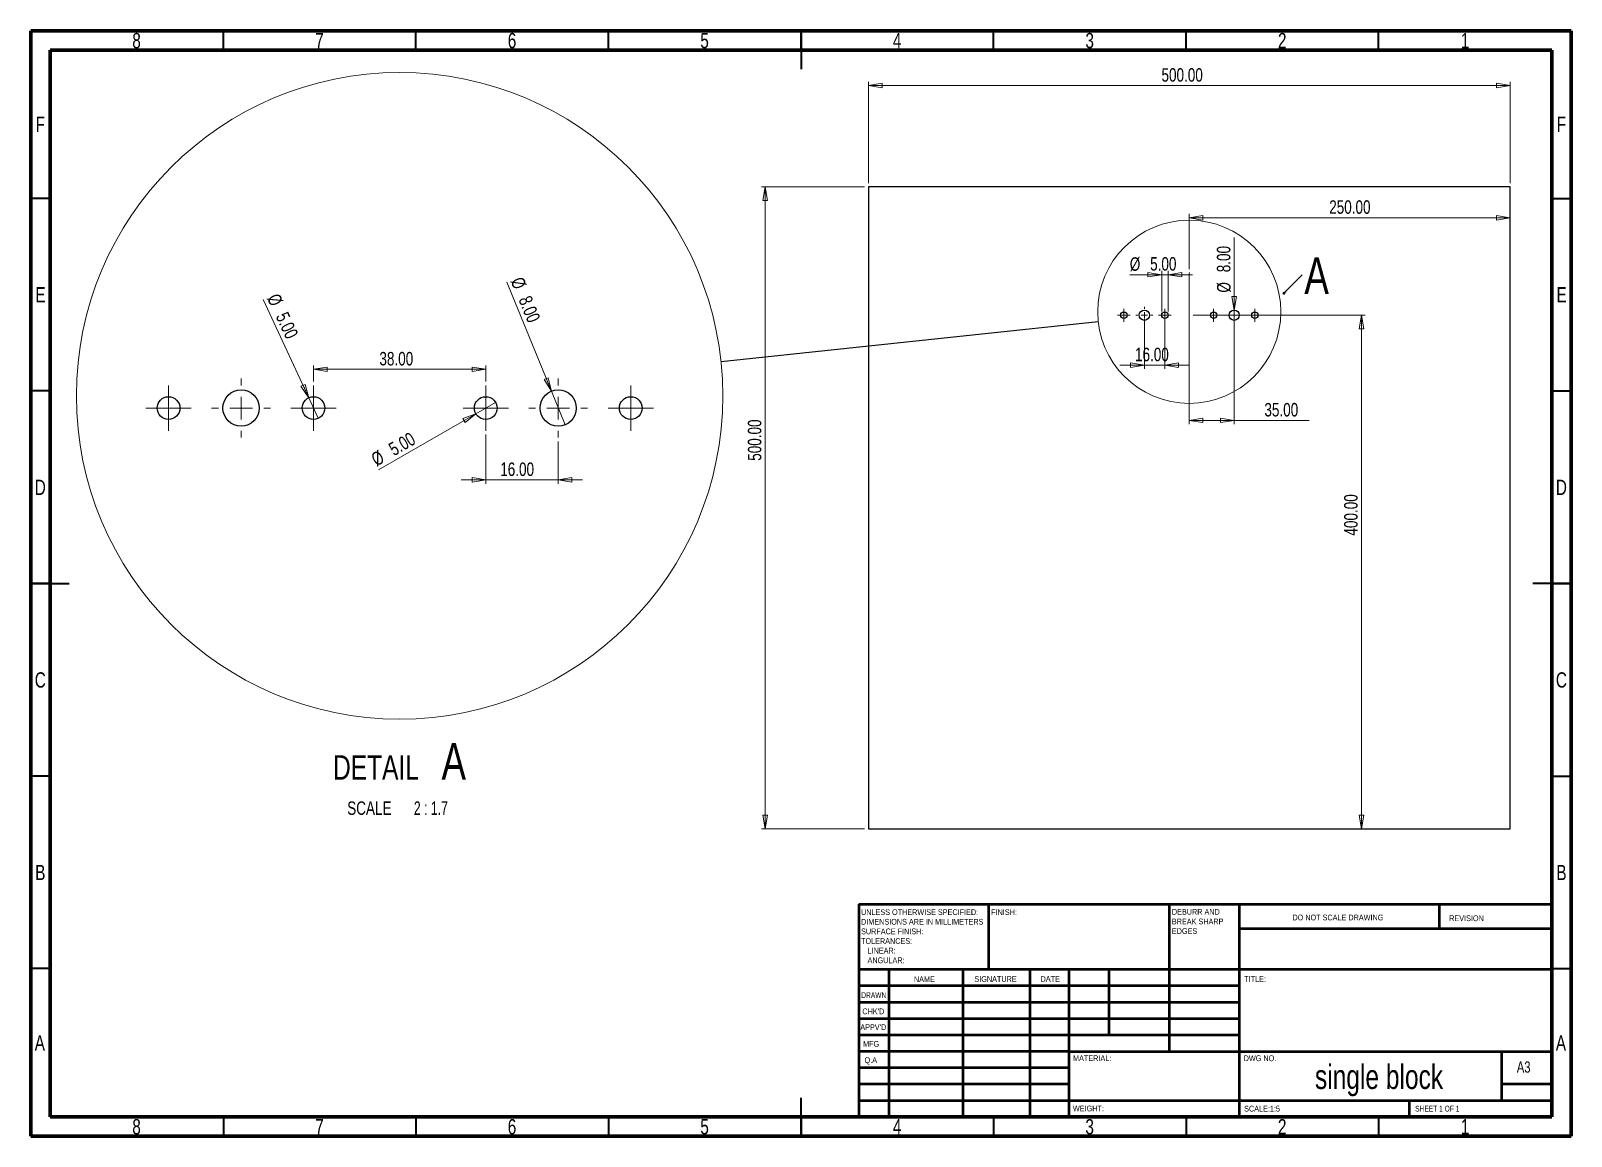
# Model space of a CAD drawing. Header units: millimetres. Extents: x 15 to 415, y 5 to 292.
import ezdxf

# ---------------------------------------------------------------- set-up
doc = ezdxf.new("R2010")
doc.units = ezdxf.units.MM
doc.header["$PDSIZE"] = -1
doc.styles.add('SLDTEXTSTYLE0', font='TXT', dxfattribs={"width": 0.75})
doc.styles.add('SLDTEXTSTYLE1', font='TXT', dxfattribs={"width": 0.686449})
doc.styles.add('SLDTEXTSTYLE2', font='TXT', dxfattribs={"width": 0.6875})
doc.styles.add('SLDTEXTSTYLE3', font='TXT', dxfattribs={"width": 0.678571})
doc.dimstyles.new('SLDDIMSTYLE0', dxfattribs={"dimtxt": 3.5, "dimasz": 3.556, "dimexe": 0, "dimexo": 0.0625, "dimgap": 0.875, "dimtad": 1, "dimlfac": 3, "dimrnd": 1e-09, "dimzin": 4, "dimdsep": 46, "dimtxsty": 'SLDTEXTSTYLE0', "dimblk1": 'CLOSED', "dimblk2": 'CLOSED', "dimsah": 1, "dimcen": 0.09, "dimadec": 0, "dimazin": 1, "dimtfac": 1, "dimtofl": 0, "dimtmove": 0, "dimatfit": 3, "dimldrblk": 'CLOSED', "dimfxl": 0, "dimfrac": 2, "dimtolj": 1, "dimtzin": 12, "dimarcsym": 0})
doc.dimstyles.new('SLDDIMSTYLE1', dxfattribs={"dimtxt": 3.5, "dimasz": 3.556, "dimexe": 0, "dimexo": 0.0625, "dimgap": 0.875, "dimtad": 1, "dimlfac": 3, "dimrnd": 1e-09, "dimzin": 4, "dimdsep": 46, "dimtxsty": 'SLDTEXTSTYLE0', "dimblk1": 'NONE', "dimblk2": 'CLOSED', "dimsah": 1, "dimcen": 0, "dimadec": 0, "dimazin": 1, "dimtfac": 1, "dimtmove": 0, "dimatfit": 3, "dimldrblk": 'NONE', "dimfxl": 0, "dimfrac": 2, "dimtolj": 1, "dimtzin": 12, "dimarcsym": 0})
doc.dimstyles.new('SLDDIMSTYLE2', dxfattribs={"dimtxt": 3.5, "dimasz": 3.556, "dimexe": 0, "dimexo": 0.0625, "dimgap": 0.875, "dimtad": 1, "dimlfac": 3, "dimrnd": 1e-09, "dimzin": 4, "dimdsep": 46, "dimtxsty": 'SLDTEXTSTYLE0', "dimblk1": 'CLOSED', "dimblk2": 'CLOSED', "dimsah": 1, "dimcen": 0.09, "dimadec": 0, "dimazin": 1, "dimtfac": 1, "dimtmove": 0, "dimatfit": 0, "dimldrblk": 'CLOSED', "dimfxl": 0, "dimfrac": 2, "dimtolj": 1, "dimtzin": 12, "dimarcsym": 0})
doc.dimstyles.new('SLDDIMSTYLE3', dxfattribs={"dimtxt": 0.18, "dimasz": 3.556, "dimexe": 0, "dimexo": 0.0625, "dimgap": 0, "dimtad": 0, "dimtih": 1, "dimtoh": 1, "dimdec": 0, "dimrnd": 1e-09, "dimzin": 0, "dimdsep": 46, "dimtxsty": 'Standard', "dimblk1": 'NONE', "dimblk2": 'NONE', "dimsah": 1, "dimcen": 0.09, "dimadec": 0, "dimazin": 0, "dimtfac": 3.556, "dimtdec": 0, "dimtofl": 0, "dimtmove": 0, "dimatfit": 3, "dimldrblk": 'NONE', "dimfxl": 0, "dimfrac": 2, "dimtolj": 1, "dimtzin": 0, "dimarcsym": 0})
doc.dimstyles.new('SLDDIMSTYLE4', dxfattribs={"dimtxt": 3.5, "dimasz": 3.556, "dimexe": 0, "dimexo": 0.0625, "dimgap": 0.875, "dimtad": 1, "dimlfac": 0.85, "dimrnd": 1e-09, "dimzin": 4, "dimdsep": 46, "dimtxsty": 'SLDTEXTSTYLE0', "dimblk1": 'NONE', "dimblk2": 'CLOSED', "dimsah": 1, "dimcen": 0, "dimadec": 0, "dimazin": 1, "dimtfac": 1, "dimtmove": 0, "dimatfit": 3, "dimldrblk": 'NONE', "dimfxl": 0, "dimfrac": 2, "dimtolj": 1, "dimtzin": 12, "dimarcsym": 0})
doc.dimstyles.new('SLDDIMSTYLE5', dxfattribs={"dimtxt": 3.5, "dimasz": 3.556, "dimexe": 0, "dimexo": 0.0625, "dimgap": 0.875, "dimtad": 1, "dimlfac": 0.85, "dimrnd": 1e-09, "dimzin": 4, "dimdsep": 46, "dimtxsty": 'SLDTEXTSTYLE0', "dimblk1": 'CLOSED', "dimblk2": 'CLOSED', "dimsah": 1, "dimcen": 0.09, "dimadec": 0, "dimazin": 1, "dimtfac": 1, "dimtmove": 0, "dimatfit": 0, "dimldrblk": 'CLOSED', "dimfxl": 0, "dimfrac": 2, "dimtolj": 1, "dimtzin": 12, "dimarcsym": 0})
doc.dimstyles.new('SLDDIMSTYLE6', dxfattribs={"dimtxt": 3.5, "dimasz": 3.556, "dimexe": 0, "dimexo": 0.0625, "dimgap": 0.875, "dimtad": 1, "dimlfac": 0.85, "dimrnd": 1e-09, "dimzin": 4, "dimdsep": 46, "dimtxsty": 'SLDTEXTSTYLE0', "dimblk1": 'CLOSED', "dimblk2": 'CLOSED', "dimsah": 1, "dimcen": 0.09, "dimadec": 0, "dimazin": 1, "dimtfac": 1, "dimtofl": 0, "dimtmove": 0, "dimatfit": 3, "dimldrblk": 'CLOSED', "dimfxl": 0, "dimfrac": 2, "dimtolj": 1, "dimtzin": 12, "dimarcsym": 0})

# ---------------------------------------------------------------- blocks, each defined once
blk = doc.blocks.new('_Closed')
at = {"color": 0, "linetype": 'ByBlock', "lineweight": -2}
for p, q in [((-1, 0.166667), (0, 0)), ((-1, 0.166667), (-1, -0.166667)), ((0, 0), (-1, -0.166667)), ((0, 0), (-1, 0))]:
    blk.add_line(p, q, dxfattribs=at)
blk = doc.blocks.new('_D')
at = {"color": 7, "linetype": 'Continuous', "lineweight": 0}
for p, q in [((315.82, 230.15), (315.82, 244.47)), ((315.82, 243.47), (399.16, 243.47))]:
    blk.add_line(p, q, dxfattribs=at)
at = {"color": 7, "linetype": 'Continuous', "lineweight": 18, "xscale": 3.556, "yscale": 3.556, "rotation": 180.0000000000004}
blk.add_blockref('_Closed', (315.82, 243.47), dxfattribs=at)
at = {"color": 7, "linetype": 'Continuous', "lineweight": 18, "xscale": 3.556, "yscale": 3.556}
blk.add_blockref('_Closed', (399.16, 243.47), dxfattribs=at)
at = {"color": 7, "linetype": 'Continuous', "lineweight": 18, "insert": (352.16, 247.99), "char_height": 3.5, "attachment_point": 1, "style": 'SLDTEXTSTYLE0'}
blk.add_mtext('250.00', dxfattribs=at)
blk = doc.blocks.new('_D_1')
at = {"color": 7, "linetype": 'Continuous', "lineweight": 0}
for p, q in [((315.82, 228.87), (315.82, 189.86)), ((327.49, 217.15), (327.49, 189.86)), ((327.49, 190.86), (315.82, 190.86)), ((327.49, 190.86), (346.97, 190.86))]:
    blk.add_line(p, q, dxfattribs=at)
at = {"color": 7, "linetype": 'Continuous', "lineweight": 18, "xscale": 3.556, "yscale": 3.556, "rotation": 180.0000000000005}
blk.add_blockref('_Closed', (315.82, 190.86, -0.3), dxfattribs=at)
at = {"color": 7, "linetype": 'Continuous', "lineweight": 18, "xscale": 3.556, "yscale": 3.556}
blk.add_blockref('_Closed', (327.49, 190.86, -0.3), dxfattribs=at)
at = {"color": 7, "linetype": 'Continuous', "lineweight": 18, "insert": (335.33, 195.37), "char_height": 3.5, "attachment_point": 1, "style": 'SLDTEXTSTYLE0'}
blk.add_mtext('35.00', dxfattribs=at)
blk = doc.blocks.new('_D_2')
at = {"color": 7, "linetype": 'Continuous', "lineweight": 0}
for q in [(327.49, 238.36), (327.49, 216.82)]:
    blk.add_line((327.49, 219.48), q, dxfattribs=at)
at = {"color": 7, "linetype": 'Continuous', "lineweight": 18, "xscale": 3.556, "yscale": 3.556, "rotation": 270.0000000000004}
blk.add_blockref('_Closed', (327.49, 219.48, -0.3), dxfattribs=at)
at = {"color": 7, "linetype": 'Continuous', "lineweight": 18, "char_height": 3.5, "attachment_point": 1, "rotation": 90, "style": 'SLDTEXTSTYLE0'}
for s, insert in [('8.00', (322.99, 229.31)), ('%%c', (323.04, 224.03))]:
    blk.add_mtext(s, dxfattribs=dict(at, insert=insert))
blk = doc.blocks.new('_None')
blk = doc.blocks.new('_D_3')
at = {"color": 7, "linetype": 'Continuous', "lineweight": 0}
for p, q in [((308.66, 228.68), (300.38, 228.68)), ((308.66, 219.15), (308.66, 229.68)), ((308.66, 228.68), (310.32, 228.68)), ((310.32, 219.15), (310.32, 229.68)), ((310.32, 228.68), (316.67, 228.68))]:
    blk.add_line(p, q, dxfattribs=at)
at = {"color": 7, "linetype": 'Continuous', "lineweight": 18, "xscale": 3.556, "yscale": 3.556}
blk.add_blockref('_Closed', (308.66, 228.68, -0.3), dxfattribs=at)
at = {"color": 7, "linetype": 'Continuous', "lineweight": 18, "xscale": 3.556, "yscale": 3.556, "rotation": 180.0000000000004}
blk.add_blockref('_Closed', (310.32, 228.68, -0.3), dxfattribs=at)
at = {"color": 7, "linetype": 'Continuous', "lineweight": 18, "char_height": 3.5, "attachment_point": 1, "style": 'SLDTEXTSTYLE0'}
for s, insert in [('%%c', (300.38, 233.19)), ('5.00', (305.66, 233.24))]:
    blk.add_mtext(s, dxfattribs=dict(at, insert=insert))
blk = doc.blocks.new('_D_4')
at = {"color": 7, "linetype": 'Continuous', "lineweight": 0}
for p, q in [((304.16, 217.15), (304.16, 204.21)), ((309.49, 217.15), (309.49, 204.21)), ((304.16, 205.21), (297.81, 205.21)), ((304.16, 205.21), (309.49, 205.21)), ((309.49, 205.21), (315.84, 205.21))]:
    blk.add_line(p, q, dxfattribs=at)
at = {"color": 7, "linetype": 'Continuous', "lineweight": 18, "xscale": 3.556, "yscale": 3.556}
blk.add_blockref('_Closed', (304.16, 205.21, -0.3), dxfattribs=at)
at = {"color": 7, "linetype": 'Continuous', "lineweight": 18, "xscale": 3.556, "yscale": 3.556, "rotation": 180.0000000000002}
blk.add_blockref('_Closed', (309.49, 205.21, -0.3), dxfattribs=at)
at = {"color": 7, "linetype": 'Continuous', "lineweight": 18, "insert": (301.73, 209.72), "char_height": 3.5, "attachment_point": 1, "style": 'SLDTEXTSTYLE0'}
blk.add_mtext('16.00', dxfattribs=at)
blk = doc.blocks.new('_D_5')
at = {"color": 7, "linetype": 'Continuous', "lineweight": 0}
for p, q in [((316.82, 218.15), (361.54, 218.15)), ((360.54, 84.82), (360.54, 218.15)), ((316.82, 84.82), (361.54, 84.82))]:
    blk.add_line(p, q, dxfattribs=at)
at = {"color": 7, "linetype": 'Continuous', "lineweight": 18, "xscale": 3.556, "yscale": 3.556}
for p, rotation in [((360.54, 218.15, -0.3), 90.0000000000004), ((360.54, 84.82, -0.3), 270.0000000000004)]:
    blk.add_blockref('_Closed', p, dxfattribs=dict(at, rotation=rotation))
at = {"color": 7, "linetype": 'Continuous', "lineweight": 18, "insert": (356.03, 160.94), "char_height": 3.5, "attachment_point": 1, "rotation": 90, "style": 'SLDTEXTSTYLE0'}
blk.add_mtext('400.00', dxfattribs=at)
blk = doc.blocks.new('_D_6')
at = {"color": 7, "linetype": 'Continuous', "lineweight": 0}
for p, q in [((231.49, 251.48), (204.71, 251.48)), ((205.71, 251.48), (205.71, 84.82)), ((231.49, 84.82), (204.71, 84.82))]:
    blk.add_line(p, q, dxfattribs=at)
at = {"color": 7, "linetype": 'Continuous', "lineweight": 18, "xscale": 3.556, "yscale": 3.556}
for p, rotation in [((205.71, 251.48, -0.3), 90.0000000000004), ((205.71, 84.82, -0.3), 270.0000000000004)]:
    blk.add_blockref('_Closed', p, dxfattribs=dict(at, rotation=rotation))
at = {"color": 7, "linetype": 'Continuous', "lineweight": 18, "insert": (201.2, 180.36), "char_height": 3.5, "attachment_point": 1, "rotation": 90, "style": 'SLDTEXTSTYLE0'}
blk.add_mtext('500.00', dxfattribs=at)
blk = doc.blocks.new('_D_7')
at = {"color": 7, "linetype": 'Continuous', "lineweight": 0}
for p, q in [((232.49, 252.48), (232.49, 278.79)), ((232.49, 277.79), (399.16, 277.79)), ((399.16, 252.48), (399.16, 278.79))]:
    blk.add_line(p, q, dxfattribs=at)
at = {"color": 7, "linetype": 'Continuous', "lineweight": 18, "xscale": 3.556, "yscale": 3.556, "rotation": 180.0000000000004}
blk.add_blockref('_Closed', (232.49, 277.79, -0.3), dxfattribs=at)
at = {"color": 7, "linetype": 'Continuous', "lineweight": 18, "xscale": 3.556, "yscale": 3.556}
blk.add_blockref('_Closed', (399.16, 277.79, -0.3), dxfattribs=at)
at = {"color": 7, "linetype": 'Continuous', "lineweight": 18, "insert": (308.61, 282.3), "char_height": 3.5, "attachment_point": 1, "style": 'SLDTEXTSTYLE0'}
blk.add_mtext('500.00', dxfattribs=at)
blk = doc.blocks.new('SW_NOTE_0')
at = {"color": 0, "linetype": 'Continuous', "lineweight": 0, "insert": (0.53, 4.55), "char_height": 9.52, "attachment_point": 1, "style": 'SLDTEXTSTYLE0'}
blk.add_mtext('A', dxfattribs=at)
blk = doc.blocks.new('_Dot')
at = {"color": 0, "linetype": 'ByBlock', "lineweight": -2}
blk.add_line((-0.5, 0), (-1, 0), dxfattribs=at)
at = {"color": 0, "linetype": 'ByBlock', "const_width": 0.5}
blk.add_lwpolyline([(-0.25, 0, 1), (0.25, 0, 1)], format="xyb", close=True, dxfattribs=at)
blk = doc.blocks.new('SW_CENTERMARKSYMBOL_0')
at = {"color": 0, "linetype": 'Continuous', "lineweight": 18}
for p, q in [((-1.67, 0), (-2.17, 0)), ((0, 0), (-0.83, 0)), ((0, 1.67), (0, 2.17)), ((0, 0), (0, 0.83)), ((0, 0), (0, -0.83)), ((0, 0), (0.83, 0)), ((1.67, 0), (2.17, 0)), ((0, -1.67), (0, -2.17))]:
    blk.add_line(p, q, dxfattribs=at)
blk = doc.blocks.new('SW_CENTERMARKSYMBOL_1')
at = {"color": 0, "linetype": 'Continuous', "lineweight": 18}
for p, q in [((-1.67, 0), (-2.17, 0)), ((0, 0), (-0.83, 0)), ((0, 1.67), (0, 2.17)), ((0, 0), (0, 0.83)), ((0, 0), (0, -0.83)), ((0, 0), (0.83, 0)), ((1.67, 0), (2.17, 0)), ((0, -1.67), (0, -2.17))]:
    blk.add_line(p, q, dxfattribs=at)
blk = doc.blocks.new('SW_CENTERMARKSYMBOL_2')
at = {"color": 0, "linetype": 'Continuous', "lineweight": 18}
for p, q in [((-0.83, 0), (-1.67, 0)), ((0, 0), (-0.83, 0)), ((0, 0.83), (0, 1.67)), ((0, 0), (0, 0.83)), ((0, 0), (0, -0.83)), ((0, 0), (0.83, 0)), ((0.83, 0), (1.67, 0)), ((0, -0.83), (0, -1.67))]:
    blk.add_line(p, q, dxfattribs=at)
blk = doc.blocks.new('SW_CENTERMARKSYMBOL_3')
at = {"color": 0, "linetype": 'Continuous', "lineweight": 18}
for p, q in [((-0.83, 0), (-1.67, 0)), ((0, 0), (-0.83, 0)), ((0, 0.83), (0, 1.67)), ((0, 0), (0, 0.83)), ((0, 0), (0, -0.83)), ((0, 0), (0.83, 0)), ((0.83, 0), (1.67, 0)), ((0, -0.83), (0, -1.67))]:
    blk.add_line(p, q, dxfattribs=at)
blk = doc.blocks.new('SW_CENTERMARKSYMBOL_4')
at = {"color": 0, "linetype": 'Continuous', "lineweight": 18}
for p, q in [((-0.83, 0), (-1.67, 0)), ((0, 0), (-0.83, 0)), ((0, 0.83), (0, 1.67)), ((0, 0), (0, 0.83)), ((0, 0), (0, -0.83)), ((0, 0), (0.83, 0)), ((0.83, 0), (1.67, 0)), ((0, -0.83), (0, -1.67))]:
    blk.add_line(p, q, dxfattribs=at)
blk = doc.blocks.new('SW_CENTERMARKSYMBOL_5')
at = {"color": 0, "linetype": 'Continuous', "lineweight": 18}
for p, q in [((-0.83, 0), (-1.67, 0)), ((0, 0), (-0.83, 0)), ((0, 0.83), (0, 1.67)), ((0, 0), (0, 0.83)), ((0, 0), (0, -0.83)), ((0, 0), (0.83, 0)), ((0.83, 0), (1.67, 0)), ((0, -0.83), (0, -1.67))]:
    blk.add_line(p, q, dxfattribs=at)
blk = doc.blocks.new('_D_8')
at = {"color": 7, "linetype": 'Continuous', "lineweight": 0}
for q in [(105.27, 177.98), (135.67, 195.53)]:
    blk.add_line((130.58, 192.59), q, dxfattribs=at)
at = {"color": 7, "linetype": 'Continuous', "lineweight": 18, "xscale": 3.556, "yscale": 3.556, "rotation": 30.0000000000002}
blk.add_blockref('_Closed', (130.58, 192.59, -1.18), dxfattribs=at)
at = {"color": 7, "linetype": 'Continuous', "lineweight": 18, "char_height": 3.5, "attachment_point": 1, "rotation": 30, "style": 'SLDTEXTSTYLE0'}
for s, insert in [('5.00', (107.56, 184.55)), ('%%c', (103.02, 181.87))]:
    blk.add_mtext(s, dxfattribs=dict(at, insert=insert))
blk = doc.blocks.new('_D_9')
at = {"color": 7, "linetype": 'Continuous', "lineweight": 0}
for q in [(138.62, 226.72), (153.73, 189.7)]:
    blk.add_line((150.17, 198.42), q, dxfattribs=at)
at = {"color": 7, "linetype": 'Continuous', "lineweight": 18, "xscale": 3.556, "yscale": 3.556, "rotation": 292.2103648045119}
blk.add_blockref('_Closed', (150.17, 198.42, -1.18), dxfattribs=at)
at = {"color": 7, "linetype": 'Continuous', "lineweight": 18, "char_height": 3.5, "attachment_point": 1, "rotation": 292.2104, "style": 'SLDTEXTSTYLE0'}
for s, insert in [('%%c', (142.78, 228.42)), ('8.00', (144.83, 223.55))]:
    blk.add_mtext(s, dxfattribs=dict(at, insert=insert))
blk = doc.blocks.new('_D_10')
at = {"color": 7, "linetype": 'Continuous', "lineweight": 0}
for q in [(75.36, 222.23), (89.66, 191.39)]:
    blk.add_line((87.18, 196.73), q, dxfattribs=at)
at = {"color": 7, "linetype": 'Continuous', "lineweight": 18, "xscale": 3.556, "yscale": 3.556, "rotation": 294.8795721370676}
blk.add_blockref('_Closed', (87.18, 196.73, -1.18), dxfattribs=at)
at = {"color": 7, "linetype": 'Continuous', "lineweight": 18, "char_height": 3.5, "attachment_point": 1, "rotation": 294.8796, "style": 'SLDTEXTSTYLE0'}
for s, insert in [('%%c', (79.43, 224.12)), ('5.00', (81.7, 219.35))]:
    blk.add_mtext(s, dxfattribs=dict(at, insert=insert))
blk = doc.blocks.new('_D_11')
at = {"color": 7, "linetype": 'Continuous', "lineweight": 0}
for p, q in [((133.13, 187.18), (133.13, 174.41)), ((151.95, 185.41), (151.95, 174.41)), ((133.13, 175.41), (126.78, 175.41)), ((133.13, 175.41), (151.95, 175.41)), ((151.95, 175.41), (158.3, 175.41))]:
    blk.add_line(p, q, dxfattribs=at)
at = {"color": 7, "linetype": 'Continuous', "lineweight": 18, "xscale": 3.556, "yscale": 3.556}
blk.add_blockref('_Closed', (133.13, 175.41, -1.18), dxfattribs=at)
at = {"color": 7, "linetype": 'Continuous', "lineweight": 18, "xscale": 3.556, "yscale": 3.556, "rotation": 180.0000000000004}
blk.add_blockref('_Closed', (151.95, 175.41, -1.18), dxfattribs=at)
at = {"color": 7, "linetype": 'Continuous', "lineweight": 18, "insert": (136.9, 179.92), "char_height": 3.5, "attachment_point": 1, "style": 'SLDTEXTSTYLE0'}
blk.add_mtext('16.00', dxfattribs=at)
blk = doc.blocks.new('_D_12')
at = {"color": 7, "linetype": 'Continuous', "lineweight": 0}
for p, q in [((88.42, 200.94), (88.42, 205.11)), ((133.13, 204.11), (88.42, 204.11)), ((133.13, 200.94), (133.13, 205.11))]:
    blk.add_line(p, q, dxfattribs=at)
at = {"color": 7, "linetype": 'Continuous', "lineweight": 18, "xscale": 3.556, "yscale": 3.556, "rotation": 180.0000000000004}
blk.add_blockref('_Closed', (88.42, 204.11, -1.18), dxfattribs=at)
at = {"color": 7, "linetype": 'Continuous', "lineweight": 18, "xscale": 3.556, "yscale": 3.556}
blk.add_blockref('_Closed', (133.13, 204.11, -1.18), dxfattribs=at)
at = {"color": 7, "linetype": 'Continuous', "lineweight": 18, "insert": (105.52, 208.62), "char_height": 3.5, "attachment_point": 1, "style": 'SLDTEXTSTYLE0'}
blk.add_mtext('38.00', dxfattribs=at)
blk = doc.blocks.new('SW_CENTERMARKSYMBOL_6')
at = {"color": 0, "linetype": 'Continuous', "lineweight": 18}
for p, q in [((0, 5.88), (0, 7.65)), ((-5.88, 0), (-7.65, 0)), ((0, 0), (-2.94, 0)), ((0, 0), (0, 2.94)), ((0, 0), (0, -2.94)), ((0, 0), (2.94, 0)), ((5.88, 0), (7.65, 0)), ((0, -5.88), (0, -7.65))]:
    blk.add_line(p, q, dxfattribs=at)
blk = doc.blocks.new('SW_CENTERMARKSYMBOL_7')
at = {"color": 0, "linetype": 'Continuous', "lineweight": 18}
for p, q in [((0, 5.88), (0, 7.65)), ((-5.88, 0), (-7.65, 0)), ((0, 0), (-2.94, 0)), ((0, 0), (0, 2.94)), ((0, 0), (0, -2.94)), ((0, 0), (2.94, 0)), ((5.88, 0), (7.65, 0)), ((0, -5.88), (0, -7.65))]:
    blk.add_line(p, q, dxfattribs=at)
blk = doc.blocks.new('SW_CENTERMARKSYMBOL_8')
at = {"color": 0, "linetype": 'Continuous', "lineweight": 18}
for p, q in [((0, 2.94), (0, 5.88)), ((-2.94, 0), (-5.88, 0)), ((0, 0), (-2.94, 0)), ((0, 0), (0, 2.94)), ((0, 0), (0, -2.94)), ((0, 0), (2.94, 0)), ((2.94, 0), (5.88, 0)), ((0, -2.94), (0, -5.88))]:
    blk.add_line(p, q, dxfattribs=at)
blk = doc.blocks.new('SW_CENTERMARKSYMBOL_9')
at = {"color": 0, "linetype": 'Continuous', "lineweight": 18}
for p, q in [((0, 2.94), (0, 5.88)), ((-2.94, 0), (-5.88, 0)), ((0, 0), (-2.94, 0)), ((0, 0), (0, 2.94)), ((0, 0), (0, -2.94)), ((0, 0), (2.94, 0)), ((2.94, 0), (5.88, 0)), ((0, -2.94), (0, -5.88))]:
    blk.add_line(p, q, dxfattribs=at)
blk = doc.blocks.new('SW_CENTERMARKSYMBOL_10')
at = {"color": 0, "linetype": 'Continuous', "lineweight": 18}
for p, q in [((0, 2.94), (0, 5.88)), ((-2.94, 0), (-5.88, 0)), ((0, 0), (-2.94, 0)), ((0, 0), (0, 2.94)), ((0, 0), (0, -2.94)), ((0, 0), (2.94, 0)), ((2.94, 0), (5.88, 0)), ((0, -2.94), (0, -5.88))]:
    blk.add_line(p, q, dxfattribs=at)
blk = doc.blocks.new('SW_CENTERMARKSYMBOL_11')
at = {"color": 0, "linetype": 'Continuous', "lineweight": 18}
for p, q in [((0, 2.94), (0, 5.88)), ((-2.94, 0), (-5.88, 0)), ((0, 0), (-2.94, 0)), ((0, 0), (0, 2.94)), ((0, 0), (0, -2.94)), ((0, 0), (2.94, 0)), ((2.94, 0), (5.88, 0)), ((0, -2.94), (0, -5.88))]:
    blk.add_line(p, q, dxfattribs=at)

msp = doc.modelspace()

# ---------------------------------------------------------------- linework, layer by layer
at = {"color": 7, "linetype": 'Continuous', "lineweight": 70}
for p, q in [((15, 5), (15, 292)), ((15, 292), (415, 292)), ((415, 292), (415, 5)), ((20, 10), (20, 287)), ((20, 287), (410, 287)), ((410, 287), (410, 10)), ((410, 10), (20, 10)), ((415, 5), (15, 5))]:
    msp.add_line(p, q, dxfattribs=at)
at = {"color": 7, "linetype": 'Continuous', "lineweight": 35}
for p, q in [((65, 287), (65, 292)), ((115, 287), (115, 292)), ((165, 287), (165, 292)), ((215, 292), (215, 282)), ((215, 287), (215, 292)), ((265, 287), (265, 292)), ((315, 287), (315, 292)), ((365, 287), (365, 292)), ((20, 248.5), (15, 248.5)), ((410, 248.5), (415, 248.5)), ((20, 198.5), (15, 198.5)), ((410, 198.5), (415, 198.5)), ((15, 148.5), (25, 148.5)), ((20, 148.5), (15, 148.5)), ((415, 148.5), (405, 148.5)), ((410, 148.5), (415, 148.5)), ((20, 98.5), (15, 98.5)), ((410, 98.5), (415, 98.5)), ((20, 48.5), (15, 48.5)), ((410, 48.5), (415, 48.5)), ((215, 5), (215, 15)), ((65, 10), (65, 5)), ((115, 10), (115, 5)), ((165, 10), (165, 5)), ((215, 10), (215, 5)), ((265, 10), (265, 5)), ((315, 10), (315, 5)), ((365, 10), (365, 5))]:
    msp.add_line(p, q, dxfattribs=at)
at = {"color": 7, "linetype": 'Continuous', "lineweight": 25}
for p, q in [((232.4905, 251.4849), (232.4905, 84.8182)), ((399.1572, 251.4849), (232.4905, 251.4849)), ((399.1572, 84.8182), (399.1572, 251.4849)), ((232.4905, 84.8182), (399.1572, 84.8182))]:
    msp.add_line(p, q, dxfattribs=at)
at = {"color": 7, "linetype": 'Continuous', "lineweight": 0}
msp.add_line((345.1783, 228.6657), (340.415, 223.8552), dxfattribs=at)
at = {"color": 7, "linetype": 'Continuous', "lineweight": 50}
for p, q in [((230, 65.25), (410, 65.25)), ((230, 65.25), (230, 10)), ((263.8, 48.25), (263.8, 65.25)), ((310.6, 65.25), (310.6, 27)), ((328.8, 65.25), (328.8, 10)), ((380.8, 58.875), (380.8, 65.25)), ((410, 58.875), (328.8, 58.875)), ((410, 48.25), (230, 48.25)), ((237.8, 48.25), (237.8, 10)), ((256.991, 48.25), (256.991, 10)), ((274.3989, 48.25), (274.3989, 10)), ((284.6, 10), (284.6, 48.25)), ((295, 31.25), (295, 48.25)), ((328.8, 44), (230, 44)), ((328.8, 39.75), (230, 39.75)), ((328.8, 35.5), (230, 35.5)), ((328.8, 31.25), (230, 31.25)), ((284.6, 27), (230, 27)), ((284.6, 27), (410, 27)), ((397, 14.25), (397, 27)), ((284.6, 22.7499), (230, 22.7499)), ((284.6, 18.5), (230, 18.5)), ((410, 18.5), (397, 18.5)), ((230, 14.25), (410, 14.25)), ((373, 10), (373, 14.25))]:
    msp.add_line(p, q, dxfattribs=at)
at = {"color": 7, "linetype": 'Continuous', "lineweight": 18}
for centre, radius in [((110.7746, 197.2264), 83.9429), ((315.8238, 219.0488), 23.7838)]:
    msp.add_circle(centre, radius, dxfattribs=at)
at = {"color": 7, "linetype": 'Continuous', "lineweight": 25}
for centre, radius in [((298.8238, 218.1515), 0.8333), ((304.1572, 218.1515), 1.3333), ((309.4905, 218.1515), 0.8333), ((322.1572, 218.1515), 0.8333), ((327.4905, 218.1515), 1.3333), ((332.8238, 218.1515), 0.8333), ((50.7746, 194.0603), 2.9412), ((69.5982, 194.0603), 4.7059), ((88.4217, 194.0603), 2.9412), ((133.1276, 194.0603), 2.9412), ((151.9511, 194.0603), 4.7059), ((170.7746, 194.0603), 2.9412)]:
    msp.add_circle(centre, radius, dxfattribs=at)
at = {"color": 7, "linetype": 'Continuous', "lineweight": 0}
msp.add_point((315.8238, 229.1462), dxfattribs=at)

# ---------------------------------------------------------------- block references
for name, p in [('SW_NOTE_0', (345.1783, 228.6657)), ('SW_CENTERMARKSYMBOL_1', (304.1572, 218.1515)), ('SW_CENTERMARKSYMBOL_0', (327.4905, 218.1515)), ('SW_CENTERMARKSYMBOL_3', (298.8238, 218.1515)), ('SW_CENTERMARKSYMBOL_2', (309.4905, 218.1515)), ('SW_CENTERMARKSYMBOL_4', (322.1572, 218.1515)), ('SW_CENTERMARKSYMBOL_5', (332.8238, 218.1515)), ('SW_CENTERMARKSYMBOL_7', (69.5982, 194.0604)), ('SW_CENTERMARKSYMBOL_6', (151.9511, 194.0604)), ('SW_CENTERMARKSYMBOL_9', (50.7746, 194.0604)), ('SW_CENTERMARKSYMBOL_8', (88.4217, 194.0604)), ('SW_CENTERMARKSYMBOL_10', (133.1276, 194.0604)), ('SW_CENTERMARKSYMBOL_11', (170.7746, 194.0604))]:
    msp.add_blockref(name, p, dxfattribs=at)
at = {"color": 7, "linetype": 'Continuous', "lineweight": 0, "xscale": 0.762, "yscale": 0.762, "rotation": 225.2830498052049}
msp.add_blockref('_Dot', (340.415, 223.8552, 0.3333), dxfattribs=at)

# ---------------------------------------------------------------- texts
at = {"color": 7, "linetype": 'Continuous', "lineweight": 0}
for s, insert, char_height, attachment_point, style in [('8', (42.46, 291.4456), 3.9687, 2, 'SLDTEXTSTYLE0'), ('7', (89.96, 291.4456), 3.9687, 2, 'SLDTEXTSTYLE0'), ('6', (139.96, 291.4456), 3.9687, 2, 'SLDTEXTSTYLE0'), ('5', (189.96, 291.4456), 3.9687, 2, 'SLDTEXTSTYLE0'), ('4', (239.96, 291.4456), 3.9687, 2, 'SLDTEXTSTYLE0'), ('3', (289.96, 291.4456), 3.9687, 2, 'SLDTEXTSTYLE0'), ('2', (339.96, 291.4456), 3.9687, 2, 'SLDTEXTSTYLE0'), ('1', (387.46, 291.4456), 3.9687, 2, 'SLDTEXTSTYLE0'), ('F', (17.4577, 269.6956), 3.9687, 2, 'SLDTEXTSTYLE0'), ('F', (412.4577, 269.6956), 3.9687, 2, 'SLDTEXTSTYLE0'), ('E', (17.5078, 225.4456), 3.9687, 2, 'SLDTEXTSTYLE0'), ('E', (412.5078, 225.4456), 3.9687, 2, 'SLDTEXTSTYLE0'), ('D', (17.4527, 175.4456), 3.9687, 2, 'SLDTEXTSTYLE0'), ('D', (412.4527, 175.4456), 3.9687, 2, 'SLDTEXTSTYLE0'), ('C', (17.4587, 125.4456), 3.9687, 2, 'SLDTEXTSTYLE0'), ('C', (412.4587, 125.4456), 3.9687, 2, 'SLDTEXTSTYLE0'), ('A', (124.8273, 107.0758), 9.525, 2, 'SLDTEXTSTYLE0'), ('DETAIL', (104.6341, 103.9267), 6.35, 2, 'SLDTEXTSTYLE0'), ('SCALE', (102.9152, 91.9335), 3.5, 2, 'SLDTEXTSTYLE0'), ('2 : 1.7', (118.8832, 91.9335), 3.5, 2, 'SLDTEXTSTYLE3'), ('B', (17.4706, 75.4456), 3.9687, 2, 'SLDTEXTSTYLE0'), ('B', (412.4706, 75.4456), 3.9687, 2, 'SLDTEXTSTYLE0'), ('DEBURR AND', (311.3092, 64.0031), 1.5, 1, 'SLDTEXTSTYLE0'), ('UNLESS OTHERWISE SPECIFIED:', (230.5937, 63.921), 1.5, 1, 'SLDTEXTSTYLE0'), ('DIMENSIONS ARE IN MILLIMETERS', (230.5937, 61.421), 1.5, 1, 'SLDTEXTSTYLE0'), ('FINISH:', (264.3713, 63.9193), 1.5, 1, 'SLDTEXTSTYLE0'), ('BREAK SHARP', (311.3092, 61.5031), 1.5, 1, 'SLDTEXTSTYLE0'), ('DO NOT SCALE DRAWING', (342.6146, 62.533), 1.5, 1, 'SLDTEXTSTYLE0'), ('REVISION', (383.3276, 62.3349), 1.5, 1, 'SLDTEXTSTYLE0'), ('TOLERANCES:', (230.5937, 56.421), 1.5, 1, 'SLDTEXTSTYLE0'), ('SURFACE FINISH:', (230.5937, 58.921), 1.5, 1, 'SLDTEXTSTYLE0'), ('EDGES', (311.3092, 59.0031), 1.5, 1, 'SLDTEXTSTYLE0'), ('LINEAR:', (232.2812, 53.921), 1.5, 1, 'SLDTEXTSTYLE0'), ('ANGULAR:', (232.2812, 51.421), 1.5, 1, 'SLDTEXTSTYLE0'), ('NAME', (244.3222, 46.5015), 1.5, 1, 'SLDTEXTSTYLE0'), ('SIGNATURE', (260.0336, 46.5618), 1.5, 1, 'SLDTEXTSTYLE0'), ('DATE', (277.2147, 46.5762), 1.5, 1, 'SLDTEXTSTYLE0'), ('TITLE:', (330.0902, 46.5762), 1.5, 1, 'SLDTEXTSTYLE0'), ('DRAWN', (230.6434, 42.3848), 1.5, 1, 'SLDTEXTSTYLE1'), ("CHK'D", (230.9392, 38.1619), 1.5, 1, 'SLDTEXTSTYLE0'), ("APPV'D", (230.4017, 34.0659), 1.5, 1, 'SLDTEXTSTYLE0'), ('A', (17.3397, 31.1956), 3.9687, 2, 'SLDTEXTSTYLE0'), ('MFG', (231.124, 29.7158), 1.5, 1, 'SLDTEXTSTYLE0'), ('A', (412.3397, 31.1956), 3.9687, 2, 'SLDTEXTSTYLE0'), ('Q.A', (231.509, 25.5047), 1.5, 1, 'SLDTEXTSTYLE0'), ('MATERIAL:', (285.6459, 25.9861), 1.5, 1, 'SLDTEXTSTYLE0'), ('DWG NO.', (329.953, 25.9861), 1.5, 1, 'SLDTEXTSTYLE0'), ('A3', (400.8712, 24.4064), 2.91042, 1, 'SLDTEXTSTYLE0'), ('single block', (365.0996, 23.6069), 6.35, 2, 'SLDTEXTSTYLE0'), ('WEIGHT:', (285.6178, 12.9493), 1.4986, 1, 'SLDTEXTSTYLE0'), ('SCALE:1:5', (330.074, 12.9001), 1.5, 1, 'SLDTEXTSTYLE0'), ('SHEET 1 OF 1', (374.4783, 12.9001), 1.5, 1, 'SLDTEXTSTYLE2'), ('8', (42.46, 9.4456), 3.9687, 2, 'SLDTEXTSTYLE0'), ('7', (89.96, 9.4456), 3.9687, 2, 'SLDTEXTSTYLE0'), ('6', (139.96, 9.4456), 3.9687, 2, 'SLDTEXTSTYLE0'), ('5', (189.96, 9.4456), 3.9687, 2, 'SLDTEXTSTYLE0'), ('4', (239.96, 9.4456), 3.9687, 2, 'SLDTEXTSTYLE0'), ('3', (289.96, 9.4456), 3.9687, 2, 'SLDTEXTSTYLE0'), ('2', (339.96, 9.4456), 3.9687, 2, 'SLDTEXTSTYLE0'), ('1', (387.46, 9.4456), 3.9687, 2, 'SLDTEXTSTYLE0')]:
    msp.add_mtext(s, dxfattribs=dict(at, insert=insert, char_height=char_height, attachment_point=attachment_point, style=style))

# ---------------------------------------------------------------- dimensions: what is measured, and where the dimension line sits
at = {"color": 7, "linetype": 'Continuous', "lineweight": 18}
for base, p1, p2, dimstyle, picture, middle in [((399.1572, 280.5678), (232.4905, 251.4849), (399.1572, 251.4849), 'SLDDIMSTYLE0', '_D_7', (315.7248, 280.5678)), ((399.1572, 243.4747), (315.8238, 229.1462), (399.1572, 251.4849), 'SLDDIMSTYLE0', '_D', (359.2748, 243.4747)), ((309.4905, 207.9874), (304.1572, 218.1515), (309.4905, 218.1515), 'SLDDIMSTYLE2', '_D_4', (307.5487, 207.9874)), ((88.4217, 204.1066), (133.1276, 199.9427), (88.4217, 199.9427), 'SLDDIMSTYLE6', '_D_12', (111.3381, 204.1066)), ((151.9511, 175.4094), (133.1276, 188.178), (151.9511, 186.4133), 'SLDDIMSTYLE5', '_D_11', (142.7193, 175.4094))]:
    dim = msp.add_linear_dim(base=base, p1=p1, p2=p2, dimstyle=dimstyle, dxfattribs=at)
    dim.commit()
    dim.dimension.update_dxf_attribs({"geometry": picture, "text_midpoint": middle, "dimtype": 160})
for base, p1, p2, angle, picture, middle in [((202.9354, 84.8182), (232.4905, 251.4849), (232.4905, 84.8182), 90, '_D_6', (202.9354, 187.4755)), ((315.8238, 193.6382), (327.4905, 218.1515), (315.8238, 218.1515), 0, '_D_1', (341.1471, 193.6382)), ((357.7627, 218.1515), (315.8238, 84.8182), (315.8238, 218.1515), 90, '_D_5', (357.7627, 168.0511))]:
    dim = msp.add_linear_dim(base=base, p1=p1, p2=p2, angle=angle, dimstyle='SLDDIMSTYLE0', dxfattribs=at)
    dim.commit()
    dim.dimension.update_dxf_attribs({"geometry": picture, "text_midpoint": middle, "dimtype": 160})
for p1, p2, dimstyle, picture, middle in [((327.4905, 216.8182), (327.4905, 219.4849), 'SLDDIMSTYLE1', '_D_2', (327.4905, 231.4808)), ((153.73, 189.7036), (150.1722, 198.4171), 'SLDDIMSTYLE4', '_D_9', (141.2741, 220.2101)), ((89.6591, 191.3921), (87.1843, 196.7286), 'SLDDIMSTYLE4', '_D_10', (78.3054, 215.8745)), ((135.6747, 195.5309), (130.5804, 192.5898), 'SLDDIMSTYLE4', '_D_8', (111.3381, 181.4802))]:
    dim = msp.add_diameter_dim_2p(p1=p1, p2=p2, dimstyle=dimstyle, dxfattribs=at)
    dim.commit()
    dim.dimension.update_dxf_attribs({"geometry": picture, "text_midpoint": middle, "dimtype": 163})
dim = msp.add_linear_dim(base=(310.3238, 231.4808), p1=(308.6572, 218.1515), p2=(310.3238, 218.1515), text='%%c<>', dimstyle='SLDDIMSTYLE2', dxfattribs=at)
dim.commit()
dim.dimension.update_dxf_attribs({"geometry": '_D_3', "text_midpoint": (307.5487, 231.4808), "dimtype": 160})

# ---------------------------------------------------------------- leaders
at = {"color": 7, "linetype": 'Continuous', "lineweight": 18, "has_arrowhead": 0}
msp.add_leader([(194.2461, 206.1104), (292.1736, 216.5319)], dimstyle='SLDDIMSTYLE3', dxfattribs=at)

doc.saveas('drawing.dxf')
